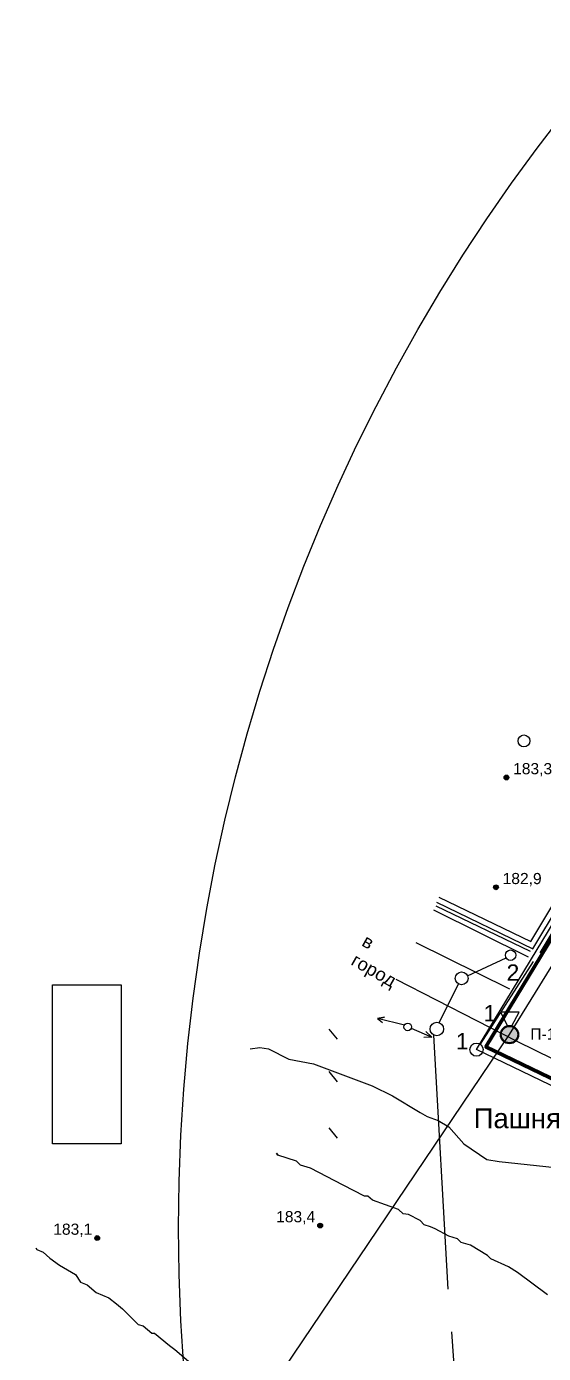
# Model space of a CAD drawing. Header units: millimetres. Extents: x 6127 to 9314, y 4730 to 7085.
# Drawn here: x 6434.8 to 6592.4, y 5981.2 to 6385.6 of the extents above; entities that cross this region are included whole.
import ezdxf

# ---------------------------------------------------------------- set-up
doc = ezdxf.new("R2010")
doc.units = ezdxf.units.MM
doc.header["$LTSCALE"] = 0.7
for name, color, linetype in [('відм', 14, 'Continuous'), ('горизонталі', 22, 'Continuous'), ('горный отвод', 7, 'Continuous'), ('дерево', 7, 'Continuous'), ('чорн', 255, 'Continuous')]:
    doc.layers.add(name, color=color, linetype=linetype)
doc.styles.get("Standard").update_dxf_attribs({"font": 'arial.ttf'})

msp = doc.modelspace()

# ---------------------------------------------------------------- hatches: boundary and pattern name
at = {"layer": 'відм', "ltscale": 0.2}
h = msp.add_hatch(color=32, dxfattribs=at)
h.dxf.hatch_style = 1
h.paths.add_polyline_path([(6581.8, 6156.74, 1), (6580.34, 6156.74, 1)])
h = msp.add_hatch(color=32, dxfattribs=at)
h.dxf.hatch_style = 1
h.paths.add_polyline_path([(6578.6, 6123.25, 1), (6577.13, 6123.26, 1)])
h = msp.add_hatch(color=32, dxfattribs=at)
h.dxf.hatch_style = 1
h.paths.add_polyline_path([(6525.03, 6020.16, 1), (6523.56, 6020.16, 1)])
at = {"layer": 'відм', "ltscale": 0.2, "transparency": 33554687}
h = msp.add_hatch(color=32, dxfattribs=at)
h.dxf.hatch_style = 1
h.paths.add_polyline_path([(6457.09, 6016.35, 1), (6455.62, 6016.35, 1)])
at = {"layer": 'чорн', "ltscale": 0.2, "transparency": 33554687}
h = msp.add_hatch(color=1, dxfattribs=at)
h.dxf.hatch_style = 1
h.paths.add_polyline_path([(6584.78, 6078.37, 1), (6579.21, 6078.37, 1)])

# ---------------------------------------------------------------- linework, layer by layer
at = {"color": 1, "ltscale": 0.2, "transparency": 33554687}
for p, q in [((6582, 6078.37), (6717.4, 6298.06)), ((6262, 5604.47), (6582, 6078.37))]:
    msp.add_line(p, q, dxfattribs=at)
at = {"color": 3, "ltscale": 0.2, "transparency": 33554687}
for centre, radius in [((7031.15, 6019.46), 550), ((7118.46, 5800.5), 553)]:
    msp.add_circle(centre, radius, dxfattribs=at)
at = {"layer": 'відм', "color": 32, "ltscale": 0.2}
for centre in [(6581.07, 6156.74), (6577.87, 6123.26), (6524.3, 6020.16)]:
    msp.add_circle(centre, 0.733, dxfattribs=at)
at = {"layer": 'відм', "color": 32, "ltscale": 0.2, "transparency": 33554687}
msp.add_circle((6456.35, 6016.35), 0.733, dxfattribs=at)
at = {"layer": 'горизонталі', "color": 32}
for points in [[(6502.99, 6074.03), (6505.88, 6074.44), (6508.57, 6074.02), (6514.79, 6070.9), (6522.26, 6069.44), (6540.1, 6062.78), (6546.32, 6059.66), (6554.82, 6054.67), (6556.89, 6053.42), (6560.21, 6052.17), (6563.53, 6050.3), (6568.09, 6045.11), (6575.14, 6040.33), (6578.87, 6039.7), (6595.88, 6037.82)], [(6593.55, 5999.02), (6584.43, 6005.88), (6581.74, 6007.54), (6576.34, 6010.04), (6575.31, 6011.07), (6570.13, 6014.19), (6567.22, 6015.03), (6566.19, 6016.07), (6563.49, 6016.9), (6559.34, 6019.19), (6557.89, 6019.81), (6556.02, 6020.43), (6554.78, 6021.68), (6551.26, 6023.55), (6549.6, 6023.76), (6548.14, 6025.01), (6540.26, 6027.92), (6538.81, 6029.17), (6537.78, 6029.17), (6531.35, 6032.5), (6521.39, 6037.7), (6518.28, 6038.53), (6517.04, 6039.78), (6511.44, 6041.65), (6511.03, 6042.27), (6511.44, 6041.65)], [(6437.96, 6012.9), (6437.75, 6013.31), (6437.96, 6012.9), (6439.82, 6012.06), (6441.9, 6010.19), (6444.8, 6008.12), (6449.77, 6005.21), (6451.22, 6002.92), (6453.3, 6002.09), (6455.99, 5999.8), (6459.93, 5998.14), (6462.21, 5996.27), (6464.08, 5994.81), (6468.84, 5990.04), (6470.3, 5989.62), (6472.99, 5987.33), (6473.82, 5987.33), (6478.38, 5983.59), (6480.04, 5982.35), (6484.19, 5978.81)]]:
    msp.add_lwpolyline(points, dxfattribs=at)
at = {"layer": 'горный отвод', "color": 7, "ltscale": 0.2}
for points in [[(6920.99, 5597.24), (6918.57, 5727.75), (6921.2, 5779.95), (6861.62, 5921.06), (6818.67, 5957.18), (6574.79, 6074.63), (6708.61, 6295.21), (6826.26, 6401.67), (6833.8, 6396.61), (7051.54, 6540.28), (7160.22, 6601.81), (7192.29, 6603.48), (7213.58, 6592.73), (7445.46, 6392.76), (7810.88, 6317.34), (7811.33, 6268.71), (8210.3, 6210.63), (8208.53, 6196.59), (8208.57, 6196.32)], [(6920.99, 5597.24), (6918.58, 5727.75), (6921.21, 5779.95), (6861.62, 5921.06), (6818.67, 5957.19), (6574.8, 6074.63), (6708.61, 6295.21), (6826.26, 6401.67), (6833.8, 6396.61), (7051.54, 6540.27), (7160.22, 6601.81), (7192.29, 6603.48), (7213.58, 6592.73), (7445.46, 6392.75), (7810.88, 6317.34), (7811.33, 6268.7), (8210.3, 6210.62), (8208.53, 6196.59), (8208.57, 6196.32)], [(6920.99, 5597.24), (6918.58, 5727.75), (6921.21, 5779.95), (6861.62, 5921.06), (6818.67, 5957.19), (6574.8, 6074.63), (6708.61, 6295.21), (6826.26, 6401.67), (6833.8, 6396.61), (7051.54, 6540.27), (7160.22, 6601.81), (7192.29, 6603.48), (7213.58, 6592.73), (7445.46, 6392.75), (7810.88, 6317.34), (7811.33, 6268.7), (8210.3, 6210.62), (8208.53, 6196.59), (8208.57, 6196.32)], [(6920.99, 5597.24), (6918.58, 5727.75), (6921.21, 5779.95), (6861.62, 5921.06), (6818.67, 5957.19), (6574.8, 6074.63), (6708.62, 6295.21), (6826.26, 6401.67), (6833.8, 6396.61), (7051.54, 6540.27), (7160.22, 6601.81), (7192.29, 6603.48), (7213.58, 6592.73), (7445.46, 6392.75), (7810.87, 6317.34), (7811.33, 6268.7), (8210.29, 6210.62), (8208.53, 6196.59), (8208.57, 6196.32)], [(6919.17, 5779.59), (6859.96, 5919.83), (6817.57, 5955.48), (6571.93, 6073.78), (6707.05, 6296.51), (6826.08, 6404.22), (6833.81, 6399.02), (7050.49, 6541.99)]]:
    msp.add_lwpolyline(points, dxfattribs=at)
at = {"layer": 'горный отвод', "color": 2, "lineweight": 200, "ltscale": 0.2}
msp.add_lwpolyline([(6920.99, 5597.24), (6918.57, 5727.75), (6921.2, 5779.95), (6861.62, 5921.06), (6818.67, 5957.18), (6574.79, 6074.63), (6708.61, 6295.21), (6826.26, 6401.68), (6833.8, 6396.61), (7051.54, 6540.28), (7160.22, 6601.81), (7192.29, 6603.48), (7213.58, 6592.73), (7445.46, 6392.76), (7810.88, 6317.34), (7811.34, 6268.71), (8210.3, 6210.63), (8208.53, 6196.59), (8208.57, 6196.32)], dxfattribs=at)
at = {"layer": 'дерево', "color": 7, "ltscale": 0.2}
msp.add_circle((6586.4, 6167.88), 1.8, dxfattribs=at)
at = {"layer": 'чорн', "color": 18, "ltscale": 0.2, "true_color": 0x000000, "transparency": 33554687}
for p, q in [((6526.96, 6080.03), (6529.43, 6076.97)), ((6526.96, 6067.07), (6529.43, 6064.01)), ((6526.96, 6049.9), (6529.43, 6046.84))]:
    msp.add_line(p, q, dxfattribs=at)
at = {"layer": 'чорн', "color": 7}
for points in [[(6560.51, 6120.25), (6588.47, 6106.78), (6627.63, 6171.91), (6679.34, 6257.08), (6702.44, 6297.35), (6824.74, 6406.63)], [(6559.76, 6118.7), (6589.14, 6104.54), (6629.11, 6171.02), (6680.83, 6256.2), (6703.8, 6296.25), (6825.89, 6405.34)], [(6591.36, 6103.32), (6707.05, 6296.51), (6739.42, 6325.66), (6786.59, 6368.58), (6824.69, 6403.08)], [(6558.83, 6116.38), (6587.72, 6102.11)], [(6559.55, 6117.65), (6588.32, 6103.82)], [(6553.47, 6106.45), (6582.01, 6092.36)], [(6589.19, 6100.66), (6573.04, 6075.44)], [(6787.06, 5586.76), (6846.81, 5689.69), (6880.18, 5749.63), (6881.63, 5754.94), (6881.65, 5770.42), (6881.5, 5784.76), (6880.84, 5803.53), (6859.63, 5863.04), (6830.55, 5946.99), (6826.41, 5956.46), (6821.13, 5962.6), (6815.56, 5967.04), (6811.23, 5968.48), (6750.54, 5994.98), (6699.5, 6018.88), (6651.41, 6043.09), (6611.68, 6062.81), (6584.37, 6076.22), (6547.45, 6095.18)]]:
    msp.add_lwpolyline(points, dxfattribs=at)
at = {"layer": 'чорн', "color": 7, "ltscale": 0.2}
for points in [[(6569.21, 6096.25), (6580.95, 6101.75)], [(6560.61, 6081.97), (6566.49, 6093.81)], [(6549.95, 6081.22), (6541.8, 6083.32), (6543.86, 6083.71), (6541.8, 6083.32), (6543.29, 6082.04)], [(6552.06, 6080.31), (6558.29, 6077.59), (6556.52, 6079.32), (6558.29, 6077.59), (6555.93, 6077.47)], [(6558.87, 6078.24), (6563.22, 6000.8)], [(6564.28, 5987.74), (6569.12, 5919.36)]]:
    msp.add_lwpolyline(points, dxfattribs=at)
at = {"layer": 'чорн', "color": 1, "ltscale": 0.2, "transparency": 33554687}
msp.add_lwpolyline([(6442.71, 6093.49), (6463.61, 6093.49), (6463.61, 6045.04), (6442.71, 6045.04)], close=True, dxfattribs=at)
at = {"layer": 'чорн', "color": 7, "ltscale": 0.2, "transparency": 33554687}
msp.add_lwpolyline([(6582.74, 6081.06), (6584.94, 6085.21), (6579.27, 6085.21), (6581.37, 6081.08)], dxfattribs=at)
at = {"layer": 'чорн', "color": 7, "ltscale": 0.2}
for centre, radius in [((6582.34, 6102.55), 1.6), ((6567.42, 6095.51), 1.94), ((6550.98, 6080.7), 1.15), ((6559.84, 6080.06), 2.06), ((6582, 6078.37), 2.5), ((6571.93, 6073.78), 2)]:
    msp.add_circle(centre, radius, dxfattribs=at)
at = {"layer": 'чорн', "color": 7, "ltscale": 0.2, "transparency": 33554687}
msp.add_circle((6582, 6078.37), 2.79, dxfattribs=at)

# ---------------------------------------------------------------- texts
at = {"color": 1, "ltscale": 0.2, "transparency": 33554687, "insert": (6588.34, 6080.25), "char_height": 3.4, "attachment_point": 1}
msp.add_mtext_dynamic_manual_height_columns('П-1', width=29.6861, gutter_width=12.5, heights=[0], dxfattribs=at)
at = {"layer": 'чорн', "color": 32, "ltscale": 0.2, "char_height": 3.4, "attachment_point": 1, "rotation": 359.9325}
for s, insert in [('183,3', (6583.11, 6161.13)), ('182,9', (6579.91, 6127.64)), ('183,4', (6510.89, 6024.57))]:
    msp.add_mtext_dynamic_manual_height_columns(s, width=2.4374, gutter_width=12.5, heights=[0], dxfattribs=dict(at, insert=insert))
at = {"layer": 'чорн', "color": 7, "ltscale": 0.2, "attachment_point": 1}
for s, width, insert, char_height, rotation in [('в город', 14.6937, (6538.64, 6109.12), 4, 330.3935), ('2', 0.515, (6581.11, 6099.76), 5, 359.9325), ('1', 0.515, (6574.09, 6087.4), 5, 359.9325), ('1', 1.03, (6565.66, 6078.87), 5, 359.9325), ('Пашня', 1.2254, (6571.09, 6055.85), 6, 359.9325)]:
    msp.add_mtext_dynamic_manual_height_columns(s, width=width, gutter_width=12.5, heights=[0], dxfattribs=dict(at, insert=insert, char_height=char_height, rotation=rotation))
at = {"layer": 'чорн', "color": 32, "ltscale": 0.2, "transparency": 33554687, "insert": (6442.95, 6020.76), "char_height": 3.4, "attachment_point": 1, "rotation": 359.9325}
msp.add_mtext_dynamic_manual_height_columns('183,1', width=2.4374, gutter_width=12.5, heights=[0], dxfattribs=at)

doc.saveas('drawing.dxf')
